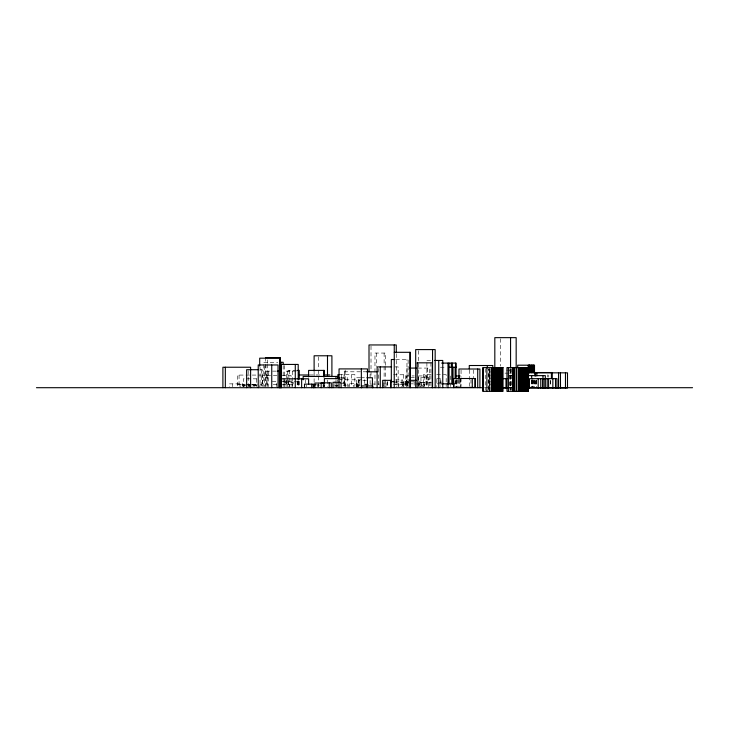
<?xml version="1.0" encoding="UTF-8"?>
<svg xmlns="http://www.w3.org/2000/svg" width="729" height="729" viewBox="0 0 729 729"><rect width="100%" height="100%" fill="white"/><g stroke="black" fill="none" stroke-linecap="round" stroke-linejoin="round"><path stroke-width="0.55" stroke-dasharray="3.65 2.73" d="M395.792 359.515L408.112 359.515L408.112 386.57M426.902 360.463L431.213 360.463M263.807 362.277L277.804 362.277M395 366.906L398.134 366.906L398.134 386.607M440.407 367.234L446.74 367.234M417.881 368.081L429.427 368.081L429.308 386.652M260.125 369.712L262.376 369.712L262.376 386.58M506.582 370.159L511.239 370.159M296.63 370.396L288.119 370.396L288.119 386.716M276.154 371.134L266.495 371.134L266.495 386.598M296.147 371.134L286.424 371.134L286.424 386.598M366.869 371.799L344.033 371.799L344.033 386.561M504.997 373.148L508.268 373.148M509.352 373.148L511.53 373.148M339.058 374.56L354.868 374.56L354.868 386.607M431.112 374.724L423.285 374.724L423.285 386.616M436.698 374.724L441.173 374.724M443.405 374.724L446.175 374.724L446.175 382.297M393.56 374.77L405.552 374.77L405.552 386.789M309.67 374.979L322.209 374.979M268.682 375.071L237.517 375.071L237.517 386.652L237.472 384.438L243.331 384.438M276.965 375.453L262.504 375.453L262.504 386.589M282.169 375.453L291.062 375.453L291.062 386.589M509.434 375.626L511.676 375.626M408.723 375.927L406.673 375.927L406.746 386.652M411.994 375.927L414.309 375.927M418.546 375.927L426.183 375.927L426.183 386.634M459.133 375.982L460.673 375.982M411.083 377.349L414.373 377.349M340.789 377.513L347.241 377.513L347.241 386.57M360.326 377.759L356.353 377.759L356.353 386.598M360.8 377.759L366.869 377.759M436.799 378.433L440.927 378.433L440.927 386.671M340.908 378.633L344.216 378.633L344.216 386.57M256.881 378.825L243.295 378.825L243.331 386.616M425.982 379.116L431.486 379.116M340.616 379.618L341.773 379.618L341.773 381.641M338.958 379.8L364.673 379.8L364.673 384.311M395.437 379.927L402.718 379.927L402.718 386.589M366.405 380.319L358.559 380.319L358.559 386.643M406.746 380.328L407.192 386.652M272.272 381.322L276.674 381.322L276.674 386.634M282.023 381.322L288.438 381.322L288.438 386.634M395.628 381.659L398.872 381.659L398.799 386.698M408.504 381.613L402.791 381.613L402.791 386.689M287.7 381.805L299.236 381.805M411.083 381.814L414.282 381.814M418.473 381.814L420.587 381.814L420.587 386.716M285.003 382.169L293.167 382.169L293.122 386.634M342.803 382.315L344.835 382.315L344.835 386.625M431.513 382.452L419.485 382.452L419.485 386.652M393.961 382.707L409.015 382.707M418.592 382.725L422.538 382.725L422.538 386.707M438.147 382.834L441.309 382.834M454.367 383.172L456.81 383.172L456.81 386.57M340.142 383.399L345.573 383.399L345.573 386.625M408.504 383.846L403.875 383.846L403.875 386.734M409.552 383.846L414.181 383.846M416.359 383.846L420.988 383.846M436.78 383.855L441.264 383.855M456.172 383.855L455.133 383.855L455.133 380.529M364.117 384.119L370.824 384.119M371.489 384.055L379.408 384.055M383.591 384.055L389.641 384.055M395.318 384.055L405.552 384.055M416.642 384.119L424.378 384.119L424.378 386.807M251.578 384.274L257.027 384.274M260.098 384.274L259.715 386.762M252.225 384.311L257.164 384.311M273.156 384.429L277.512 384.429M364.764 384.393L370.077 384.393M282.123 384.493L293.122 384.493M393.341 384.475L406.208 384.475L406.208 386.625M245.299 384.62L240.798 384.62L240.798 386.68M245.919 384.62L251.623 384.602M252.188 384.602L255.196 384.602L255.196 386.762M359.597 384.639L353.729 384.639L353.729 386.68M247.532 384.894L262.704 384.876L262.704 386.762M316.14 384.839L319.111 384.839L319.111 386.744M356.791 385.085L360.144 385.085M253.1 385.24L258.95 385.24M335.203 385.422L338.292 385.422M343.113 385.422L346.202 385.422M242.201 385.659L250.156 385.55M357.511 385.86L359.752 385.86M383.108 385.969L389.25 385.969M247.751 386.078L250.056 386.078M333.335 385.996L337.427 385.996M509.434 387.4L511.676 387.4M484.503 387.7L490.717 387.7M508.988 387.7L511.667 387.7M508.851 388.001L511.239 388.001M550.641 380.42L550.586 385.832M550.395 380.492L550.395 386.17M548.755 375.007L548.755 377.166M547.433 374.806L547.433 377.075M536.635 380.42L536.635 385.832M536.316 379.909L536.316 387.4M536.116 380.492L536.116 386.17M535.314 380.492L535.314 386.17M534.995 380.492L534.995 386.17M534.503 380.392L534.503 386.917M534.038 379.909L534.065 386.917M533.537 380.392L533.537 386.917M532.935 379.7L533.008 386.917M532.507 379.7L532.489 386.917M532.27 380.064L532.27 386.589M532.234 380.392L532.234 386.917M532.088 380.392L532.088 386.917M531.678 379.909L531.796 386.917M531.259 380.392L531.259 386.917M511.175 368.756L511.175 390.225M510.929 368.756L510.929 390.225M510.564 369.494L510.564 387.7M510.163 368.756L510.218 390.225M510.063 368.756L510.063 390.225M509.835 375.626L509.835 387.4M500.422 338.775L500.422 366.086M490.07 391.355L490.079 368.756L489.988 390.225M489.779 368.756L489.779 391.355M489.441 391.355L489.441 368.756L489.35 391.355M488.767 390.225L488.694 368.756L488.676 390.225M485.241 368.756L485.241 390.225M473.449 369.949L473.449 377.713M470.97 379.627L470.97 386.361M469.266 369.949L469.266 386.589M461.065 370.113L461.065 376.711M461.065 377.804L461.065 386.607M460.764 379.627L460.764 386.361M460.673 378.114L460.673 386.634M459.133 380.246L459.133 386.634M459.015 379.627L458.969 386.607M458.012 379.627L458.012 386.361M457.11 379.627L457.11 387.482M456.627 379.627L456.627 387.482M456.09 379.873L456.09 386.58M455.598 379.873L455.598 386.58M450.577 375.982L450.577 382.379M450.577 383.445L450.577 386.634M446.175 383.372L446.175 386.616M440.179 379.116L440.179 386.625M436.853 379.116L436.78 386.744M430.903 362.732L430.903 386.57M428.579 386.671L428.579 377.349L418.71 377.349L418.71 386.671M427.695 368.081L427.695 386.616M426.902 362.732L426.902 386.57M426.055 374.724L426.055 386.652M424.132 375.927L424.132 386.634M423.904 384.119L423.904 386.807M421.572 382.725L421.572 386.707M420.952 377.349L420.988 386.734M418.309 350.713L418.309 386.58M414.163 381.613L414.163 386.689M407.948 381.814L407.948 386.716M407.657 382.707L407.657 386.707M406.973 368.081L406.973 386.616L406.955 359.515M405.096 381.613L405.096 386.689M403.593 374.77L403.593 386.625M403.237 384.475L403.237 386.625M401.196 379.927L401.196 386.789M396.266 353.957L396.266 386.58M387.245 381.659L387.245 386.698M387.172 381.659L387.172 386.698M385.45 365.347L385.45 353.055L374.979 353.055L374.979 386.698M385.45 366.468L385.45 378.761M385.45 379.882L385.45 386.589M384.128 353.055L384.128 365.347M384.128 366.468L384.128 378.761M384.128 379.882L384.128 386.589M383.837 382.67L383.837 386.698M378.442 368.455L378.442 386.57M376.301 353.055L376.301 366.468M371.015 346.084L371.015 376.456M370.095 374.068L370.095 384.292M359.16 380.319L359.16 386.643M358.194 379.8L358.194 386.57M357.575 384.639L357.575 386.68M357.383 386.689L357.383 383.636L348.754 383.636L348.754 386.689M356.709 384.639L356.709 386.68M356.472 383.636L356.472 386.689M351.433 374.56L351.433 386.607M349.665 383.636L349.665 386.689M345.154 370.022L345.264 386.625M344.37 371.799L344.361 386.57M341.363 374.56L341.363 381.13M337.928 386.607L337.873 379.8L337.855 386.57M336.716 383.39L336.716 386.625M335.996 379.818L335.996 386.58M334.966 381.641L334.966 386.689M327.494 380L327.494 386.598M324.651 384.73L324.605 386.771M324.378 384.301L324.432 386.616M323.649 384.456L323.649 386.616M323.239 384.784L323.239 386.734M323.129 384.465L323.129 386.707M318.518 356.882L318.518 368.983M318.518 370.086L318.518 386.598M318.318 384.912L318.318 386.771M317.489 384.839L317.489 386.744M314.117 372.291L314.117 382.196M306.535 385.04L306.535 386.817M305.333 379.818L305.333 383.199M299.273 381.212L299.236 386.716M298.817 381.805L298.817 386.716M298.416 381.34L298.416 386.643M298.207 381.057L298.207 386.598M297.86 381.34L297.86 386.643M297.696 381.212L297.696 386.616M297.204 381.076L297.204 387.7M292.566 371.134L292.566 387.7M292.101 382.169L292.101 386.598M289.695 370.396L289.695 376.884M289.695 377.968L289.695 386.616M289.276 384.493L289.276 386.634M288.356 379.918L288.356 386.589M287.7 371.134L287.7 386.716M286.798 379.864L286.798 386.58M286.078 382.169L286.078 386.598M284.957 379.864L285.003 386.598M284.301 365.548L284.301 386.598M284.037 381.322L284.037 386.634M283.18 365.594L283.18 386.598M268.637 371.134L268.682 386.652M267.461 359.871L267.461 363.215M267.461 364.327L267.461 386.589M267.142 375.071L267.142 386.652M265.976 364.482L265.976 386.598M265.465 357.647L265.465 363.215M265.465 364.327L265.465 386.589M264.527 366.104L264.527 386.561M263.807 364.482L263.807 386.598M261.31 369.712L261.31 386.58M260.053 367.261L260.053 386.57M256.426 378.825L256.426 386.589M254.84 384.894L254.84 386.771M253.1 384.894L253.1 386.771M249.3 384.62L249.272 386.771M248.17 370.642L248.17 386.561M244.798 384.62L244.798 386.68M243.213 384.438L243.213 386.616M242.957 386.744L242.957 383.864L229.389 383.864L229.389 386.744M239.969 383.864L239.969 386.744M239.057 375.071L239.057 386.652M232.378 383.864L232.378 386.744"/><path stroke-width="1.09" d="M394.243 352.307L410.391 352.307L410.391 387.7M265.465 357.647L280.437 357.647L280.437 387.7M394.717 359.515L391.327 359.515L391.327 382.06M434.438 360.463L442.758 360.463L442.758 387.7M279.954 362.277L283.18 362.277L283.18 364.482M417.161 362.823L432.297 362.823L432.242 387.7M441.656 363.097L456.09 363.097L456.09 378.752M391.646 366.906L377.121 366.906L377.121 387.7M448.827 367.234L456.172 367.234M409.798 368.081L416.341 368.081M257.938 369.712L246.639 369.712L246.639 387.7M297.696 370.396L299.273 370.396L299.273 379.044M277.23 371.134L279.371 371.134L279.371 387.7M366.696 371.799L376.993 371.799M527.887 372.528L552.272 372.528L552.272 378.214M536.635 372.838L567.499 372.838L567.499 388.001L527.696 388.001M339.65 374.56L337.928 374.56L337.928 377.841M298.972 374.979L308.932 374.979M324.414 374.979L329.918 374.979M527.349 375.626L545.328 375.626L545.328 387.974M455.926 375.982L459.607 375.982M337.855 377.513L339.805 377.513M366.869 377.759L372.428 377.759L372.428 387.7M339.805 378.633L324.378 378.633L324.378 383.162M502.636 378.661L507.174 378.661M281.385 378.807L308.622 378.807L308.622 384.365M409.935 380.328L416.323 380.328M391.473 381.659L394.644 381.659M324.605 383.053L314.882 383.053L314.882 387.7M441.674 383.855L454.085 383.855M315.511 384.839L313.169 384.839L313.169 387.7M527.887 387.309L530.056 387.309M527.349 387.4L530.001 387.4M36.45 387.7L483.363 387.7M492.95 387.7L508.933 387.7M519.549 387.7L692.55 387.7M502.254 388.001L507.174 387.974M565.476 372.838L565.476 388.001M560.437 372.838L560.492 388.001M558.551 372.838L558.551 388.001M556.992 387.974L556.992 378.661L529.445 378.661L529.445 387.974M555.534 378.661L555.534 387.974M552.846 378.661L552.846 387.974M551.406 372.528L551.406 378.214M548.609 378.661L548.609 387.974M547.187 378.661L547.187 387.974M543.952 378.661L543.952 387.974M542.977 375.626L542.977 378.834M542.576 378.661L542.576 387.974M540.763 378.661L540.763 387.974M538.184 378.661L538.184 387.974M536.836 372.528L536.836 375.936M535.314 372.528L535.314 375.936M534.995 372.528L534.995 375.936M534.503 372.792L534.503 365.193L517.699 365.193L517.699 367.361M534.065 365.193L534.065 372.792M533.537 365.193L533.537 372.792M533.008 365.193L533.008 372.792M532.234 365.193L532.234 372.792M531.796 365.193L531.796 372.792M531.678 375.626L531.678 378.834M531.259 365.193L531.259 372.792M530.739 365.193L530.739 372.792M529.737 365.193L529.81 372.792M529.482 365.193L529.482 372.792M529.145 365.193L529.145 372.792M528.798 365.193L528.798 372.792M528.206 365.193L528.206 372.792M528.133 367.626L528.133 391.355M527.951 367.626L527.905 391.355M527.86 367.626L527.86 391.355M527.632 367.626L527.632 391.355M527.559 367.626L527.559 391.355M527.103 367.626L527.103 391.355M527.021 367.626L527.021 391.355M525.718 367.626L525.718 391.355M525.235 367.626L525.235 391.355M524.68 367.626L524.725 391.355M523.413 367.626L523.413 391.355M522.802 367.626L522.802 391.355M521.691 367.626L521.691 391.355M521.417 367.626L521.381 391.355M521.235 367.626L521.281 391.355M520.934 367.626L520.998 391.355M520.46 367.626L520.561 391.355M519.914 367.626L519.914 391.355M519.394 367.626L519.394 391.355M518.647 367.626L518.629 391.355M518.155 367.626L518.155 391.355M516.351 367.626L516.351 391.355M516.168 367.225L516.168 337.645L494.818 337.645L494.818 367.225M516.278 367.626L516.278 391.355M513.544 367.626L513.544 391.355M513.07 367.626L513.07 391.355M512.678 367.626L512.678 391.355M510.564 337.645L510.564 367.225M508.395 367.626L508.395 391.355M506.008 378.661L506.008 387.974M502.053 367.626L502.053 391.355M501.169 367.626L501.169 391.355M500.185 367.626L500.185 391.355M499.511 367.626L499.511 391.355M498.754 367.626L498.754 391.355M498.025 367.626L498.025 391.355M497.269 367.626L497.269 391.355M496.631 367.626L496.631 391.355M495.838 367.626L495.838 391.355M495.082 367.626L495.082 391.355M494.28 367.626L494.28 391.355M493.187 367.626L493.187 391.355M492.977 367.626L492.977 391.355M492.768 367.626L492.768 391.355L492.786 365.511L469.266 365.511L469.266 368.838M492.567 367.626L492.567 391.355M492.385 367.626L492.385 391.355M491.774 367.626L491.774 391.355M491.647 367.626L491.647 391.355M487.282 365.511L487.282 367.726M486.89 367.626L486.89 391.355M483.4 367.626L483.4 391.355M483.245 367.626L483.245 391.355M479.91 387.7L479.91 369.011L458.969 369.011L458.969 378.907M477.714 369.011L477.714 387.7M475.308 378.506L475.308 387.482M475.144 378.506L475.144 387.482M472.283 378.506L472.283 387.482M459.133 375.982L459.133 379.18M455.598 363.097L455.598 367.571M455.133 367.234L455.133 378.315M453.784 383.855L453.784 387.7M453.037 367.234L453.037 383.855M452.363 363.097L452.363 383.855M452.007 367.234L452.007 383.855M451.333 363.097L451.333 367.471M449.028 363.097L449.028 383.855M447.989 363.097L447.989 387.7M438.749 360.463L438.749 387.7M435.167 387.7L435.167 349.592L415.694 349.592L415.694 387.7M432.552 349.592L432.552 387.7M417.216 362.823L417.161 387.7M409.862 352.307L409.862 387.7M396.266 352.827L396.266 344.954L369.011 344.954L369.011 371.799M394.261 344.954L394.243 387.7M391.127 387.7L391.127 380.347L382.67 380.347L382.67 387.7M390.58 380.347L390.58 387.7M380.256 366.906L380.256 387.7M372.856 387.7L372.856 385.951L361.62 385.951L361.62 387.7M367.462 385.495L367.462 368.91L339.04 368.91L339.04 387.7M367.024 385.951L367.024 387.7M361.347 368.91L361.347 387.7M341.099 387.7L341.099 382.315L332.971 382.315L332.971 387.7M338.174 378.688L338.174 376.437L303.155 376.437L303.155 379.818M335.996 376.437L335.996 378.688M331.905 376.693L331.905 355.779L314.117 355.779L314.117 371.189M331.303 387.7L331.303 382.843L321.17 382.843L321.17 387.7M329.235 382.843L329.235 387.7M327.494 355.779L327.494 375.59M324.432 376.884L324.432 370.396L308.604 370.396L308.604 376.884M323.649 370.396L323.649 376.884M313.716 387.7L313.716 384.147L304.522 384.147L304.522 387.7M311.702 384.147L311.702 387.7M301.642 378.807L301.642 387.7M298.207 379.946L298.207 364.436L281.385 364.436L281.385 387.7M295.281 364.436L295.281 387.7M281.011 362.277L281.011 387.7M280.073 387.7L280.073 358.176L259.706 358.176L259.706 366.122M279.717 358.176L279.717 387.7M278.041 387.7L278.041 364.965L258.23 364.965L258.23 387.7M271.744 364.965L271.744 387.7M250.612 387.7L250.612 367.234L222.901 367.234L222.901 387.7M225.334 367.234L225.334 387.7M503.028 367.626L482.953 367.626L482.953 391.355L503.028 391.355L503.028 367.626M528.416 367.626L506.965 367.626L506.965 391.355L528.416 391.355L528.416 367.626M475.426 378.506L453.675 378.506L453.675 387.482L475.426 387.482L475.426 378.506M514.109 391.355L514.109 367.626L514.036 391.355M492.184 391.355L492.184 367.626L492.148 391.355"/></g></svg>
